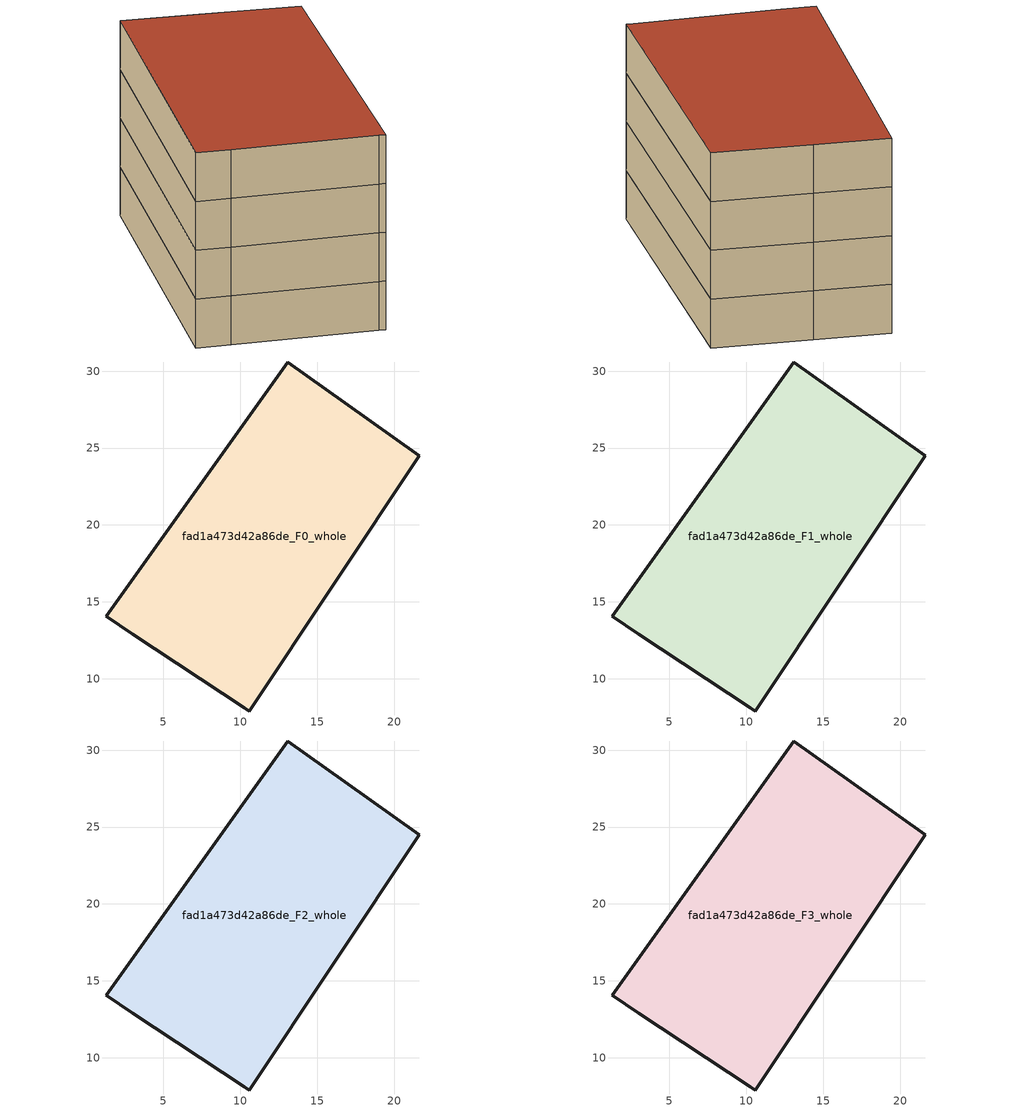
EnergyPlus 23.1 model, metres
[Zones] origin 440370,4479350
fad1a473d42a86de_F0_whole
 floor ground (EU_floor_Construction): 16.78,27.95 21.63,24.49 10.59,7.9 10.25,8.13 3.01,12.88 1.28,14.05 13.07,30.6 z0
 wall outside (EU_wall_Construction): 16.78,27.95 13.07,30.6 1.28,14.05 3.01,12.88 10.25,8.13 10.59,7.9 21.63,24.49 16.78,27.95 z0:3
fad1a473d42a86de_F1_whole
 floor to fad1a473d42a86de_F0_whole (EU_floor_Construction): 16.78,27.95 21.63,24.49 10.59,7.9 10.25,8.13 3.01,12.88 1.28,14.05 13.07,30.6 z3
 wall outside (EU_wall_Construction): 16.78,27.95 13.07,30.6 1.28,14.05 3.01,12.88 10.25,8.13 10.59,7.9 21.63,24.49 16.78,27.95 z3:6
fad1a473d42a86de_F2_whole
 floor to fad1a473d42a86de_F1_whole (EU_floor_Construction): 16.78,27.95 21.63,24.49 10.59,7.9 10.25,8.13 3.01,12.88 1.28,14.05 13.07,30.6 z6
 wall outside (EU_wall_Construction): 16.78,27.95 13.07,30.6 1.28,14.05 3.01,12.88 10.25,8.13 10.59,7.9 21.63,24.49 16.78,27.95 z6:9
fad1a473d42a86de_F3_whole
 floor to fad1a473d42a86de_F2_whole (EU_floor_Construction): 16.78,27.95 21.63,24.49 10.59,7.9 10.25,8.13 3.01,12.88 1.28,14.05 13.07,30.6 z9
 wall outside (EU_wall_Construction): 16.78,27.95 13.07,30.6 1.28,14.05 3.01,12.88 10.25,8.13 10.59,7.9 21.63,24.49 16.78,27.95 z9:12
 roof outside (EU_roof_Construction): 10.59,7.9 21.63,24.49 16.78,27.95 13.07,30.6 1.28,14.05 3.01,12.88 10.25,8.13 z12
[Building]
EU S2 Campaign: North Axis=0; Terrain=City; Solar Distribution=FullExterior
[Site:Location]
Madrid: Latitude=40.5; Longitude=-3.5; Time Zone=1; Elevation=609
[SizingPeriod:WeatherFileDays]
AnnualSizingPeriod: Begin Month=1; Begin Day of Month=1; End Month=12; End Day of Month=31; Day of Week for Start Day=Monday; Use Weather File Daylight Saving Period=No; Use Weather File Rain and Snow Indicators=No
[MATERIAL]
EU_InternalMass_Material: Roughness=MediumRough; Thickness=0.1; Conductivity=1; Density=1800; Specific Heat=900; Thermal Absorptance=0.9; Solar Absorptance=0.7; Visible Absorptance=0.7
[MATERIAL:NOMASS] Roughness=MediumRough; Thermal Absorptance=0.9; Solar Absorptance=0.7; Visible Absorptance=0.7
Name | Thermal Resistance
EU_wall_NoMass | 0.459673
EU_roof_NoMass | 0.495815
EU_floor_NoMass | 0.788942
[CONSTRUCTION]
EU_wall_Construction: EU_wall_NoMass
EU_roof_Construction: EU_roof_NoMass
EU_floor_Construction: EU_floor_NoMass
EU_InternalMass_Construction: EU_InternalMass_Material
[ZONE] Type=1; Multiplier=1; Ceiling Height=autocalculate; Volume=654.354; Floor Area=autocalculate; Part of Total Floor Area=Yes
fad1a473d42a86de_F0_whole; fad1a473d42a86de_F1_whole; fad1a473d42a86de_F2_whole; fad1a473d42a86de_F3_whole
[INTERNALMASS] Construction=EU_InternalMass_Construction; Surface Area=200.283
Name | Zone or ZoneList
fad1a473d42a86de_F0_whole_EU_InternalMass | fad1a473d42a86de_F0_whole
fad1a473d42a86de_F1_whole_EU_InternalMass | fad1a473d42a86de_F1_whole
fad1a473d42a86de_F2_whole_EU_InternalMass | fad1a473d42a86de_F2_whole
fad1a473d42a86de_F3_whole_EU_InternalMass | fad1a473d42a86de_F3_whole
[OTHEREQUIPMENT] Fuel Type=Electricity; Design Level Calculation Method=Watts/Area; Power per Zone Floor Area=1; Fraction Latent=0; Fraction Radiant=0; Fraction Lost=0; Carbon Dioxide Generation Rate=0; EndUse Subcategory=EU_Step8_InternalGains
Name | Zone or ZoneList or Space or SpaceList | Schedule
EU_Step8_InternalGain_fad1a473d42a86de_F0_whole_f000 | fad1a473d42a86de_F0_whole | EU_Step8_GainSchedule_fad1a473d42a86de_F0_whole_f000
EU_Step8_InternalGain_fad1a473d42a86de_F1_whole_f000 | fad1a473d42a86de_F1_whole | EU_Step8_GainSchedule_fad1a473d42a86de_F1_whole_f000
EU_Step8_InternalGain_fad1a473d42a86de_F2_whole_f000 | fad1a473d42a86de_F2_whole | EU_Step8_GainSchedule_fad1a473d42a86de_F2_whole_f000
EU_Step8_InternalGain_fad1a473d42a86de_F3_whole_f000 | fad1a473d42a86de_F3_whole | EU_Step8_GainSchedule_fad1a473d42a86de_F3_whole_f000
[ZONEVENTILATION:DESIGNFLOWRATE] Schedule=EU_AlwaysOn; Design Flow Rate Calculation Method=AirChanges/Hour; Air Changes per Hour=0.719161; Ventilation Type=Natural; Fan Pressure Rise=0; Fan Total Efficiency=1; Constant Term Coefficient=1; Temperature Term Coefficient=0; Velocity Term Coefficient=0; Velocity Squared Term Coefficient=0; Minimum Indoor Temperature=-100; Maximum Indoor Temperature=100; Delta Temperature=-100; Minimum Outdoor Temperature=-100; Maximum Outdoor Temperature=100; Maximum Wind Speed=40
Name | Zone or ZoneList or Space or SpaceList
EU_ConstantAir_fad1a473d42a86de_F0_whole | fad1a473d42a86de_F0_whole
EU_ConstantAir_fad1a473d42a86de_F1_whole | fad1a473d42a86de_F1_whole
EU_ConstantAir_fad1a473d42a86de_F2_whole | fad1a473d42a86de_F2_whole
EU_ConstantAir_fad1a473d42a86de_F3_whole | fad1a473d42a86de_F3_whole
[HVACTEMPLATE:THERMOSTAT] Constant Heating Setpoint=20; Constant Cooling Setpoint=50
EU_HeatOnly_fad1a473d42a86de_F0_whole; EU_HeatOnly_fad1a473d42a86de_F1_whole; EU_HeatOnly_fad1a473d42a86de_F2_whole; EU_HeatOnly_fad1a473d42a86de_F3_whole
[HVACTEMPLATE:ZONE:IDEALLOADSAIRSYSTEM] System Availability Schedule=EU_AlwaysOn; Maximum Heating Supply Air Temperature=50; Minimum Cooling Supply Air Temperature=13; Maximum Heating Supply Air Humidity Ratio=0.0156; Minimum Cooling Supply Air Humidity Ratio=0.0077; Heating Limit=NoLimit; Cooling Limit=NoLimit; Heating Availability Schedule=EU_AlwaysOn; Cooling Availability Schedule=EU_CoolingOff; Dehumidification Control Type=ConstantSensibleHeatRatio; Cooling Sensible Heat Ratio=0.7; Dehumidification Setpoint=60; Humidification Control Type=None; Humidification Setpoint=30; Outdoor Air Method=None; Outdoor Air Flow Rate per Person=0.00944; Outdoor Air Flow Rate per Zone Floor Area=0; Outdoor Air Flow Rate per Zone=0; Demand Controlled Ventilation Type=None; Outdoor Air Economizer Type=NoEconomizer; Heat Recovery Type=None; Sensible Heat Recovery Effectiveness=0.7; Latent Heat Recovery Effectiveness=0.65
Name | Template Thermostat
fad1a473d42a86de_F0_whole | EU_HeatOnly_fad1a473d42a86de_F0_whole
fad1a473d42a86de_F1_whole | EU_HeatOnly_fad1a473d42a86de_F1_whole
fad1a473d42a86de_F2_whole | EU_HeatOnly_fad1a473d42a86de_F2_whole
fad1a473d42a86de_F3_whole | EU_HeatOnly_fad1a473d42a86de_F3_whole
[SIZING:ZONE] Zone Cooling Design Supply Air Temperature Input Method=SupplyAirTemperature; Zone Cooling Design Supply Air Temperature=13; Zone Heating Design Supply Air Temperature Input Method=SupplyAirTemperature; Zone Heating Design Supply Air Temperature=50; Zone Cooling Design Supply Air Humidity Ratio=0.008; Zone Heating Design Supply Air Humidity Ratio=0.008; Cooling Design Air Flow Method=DesignDay; Cooling Design Air Flow Rate=0; Cooling Minimum Air Flow per Zone Floor Area=0.000762; Cooling Minimum Air Flow=0; Cooling Minimum Air Flow Fraction=0.2; Heating Design Air Flow Method=DesignDay; Heating Design Air Flow Rate=0; Heating Maximum Air Flow per Zone Floor Area=0.002032; Heating Maximum Air Flow=0.141576; Heating Maximum Air Flow Fraction=0.3; Account for Dedicated Outdoor Air System=No; Dedicated Outdoor Air System Control Strategy=NeutralSupplyAir; Dedicated Outdoor Air Low Setpoint Temperature for Design=autosize; Dedicated Outdoor Air High Setpoint Temperature for Design=autosize; Zone Load Sizing Method=Sensible Load Only No Latent Load; Zone Latent Cooling Design Supply Air Humidity Ratio Input Method=HumidityRatioDifference; Zone Cooling Design Supply Air Humidity Ratio Difference=0.005; Zone Latent Heating Design Supply Air Humidity Ratio Input Method=HumidityRatioDifference; Zone Humidification Design Supply Air Humidity Ratio Difference=0.005
fad1a473d42a86de_F0_whole; fad1a473d42a86de_F1_whole; fad1a473d42a86de_F2_whole; fad1a473d42a86de_F3_whole
[SCHEDULE:CONSTANT]
Name | Hourly Value
EU_AlwaysOn | 1
EU_CoolingOff | 0
[SCHEDULE:FILE] Column Number=1; Rows to Skip at Top=0; Number of Hours of Data=8760; Column Separator=Comma; Interpolate to Timestep=No; Minutes per Item=60; Adjust Schedule for Daylight Savings=Yes
Name | File
EU_Step8_GainSchedule_fad1a473d42a86de_F0_whole_f000 | C:\Users\o_iseri\Desktop\OpenUBEM\openubem\outputs\eu_evidence\EU-11\ES-MAD-BERRUGUETE\idfs\fad1a473d42a86de\fad1a473d42a86de_F0_whole_f000_gain.csv
EU_Step8_GainSchedule_fad1a473d42a86de_F1_whole_f000 | C:\Users\o_iseri\Desktop\OpenUBEM\openubem\outputs\eu_evidence\EU-11\ES-MAD-BERRUGUETE\idfs\fad1a473d42a86de\fad1a473d42a86de_F1_whole_f000_gain.csv
EU_Step8_GainSchedule_fad1a473d42a86de_F2_whole_f000 | C:\Users\o_iseri\Desktop\OpenUBEM\openubem\outputs\eu_evidence\EU-11\ES-MAD-BERRUGUETE\idfs\fad1a473d42a86de\fad1a473d42a86de_F2_whole_f000_gain.csv
EU_Step8_GainSchedule_fad1a473d42a86de_F3_whole_f000 | C:\Users\o_iseri\Desktop\OpenUBEM\openubem\outputs\eu_evidence\EU-11\ES-MAD-BERRUGUETE\idfs\fad1a473d42a86de\fad1a473d42a86de_F3_whole_f000_gain.csv
